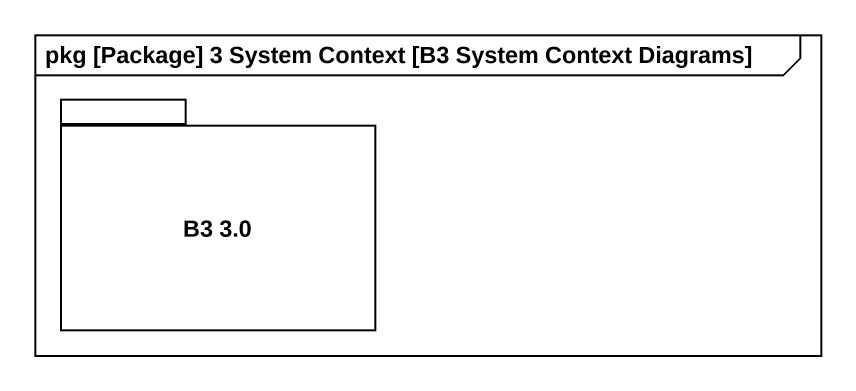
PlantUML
@startuml
mainframe pkg [Package] 3 System Context [B3 System Context Diagrams]
package "B3 3.0" as B3_3_0 {
}
@enduml
